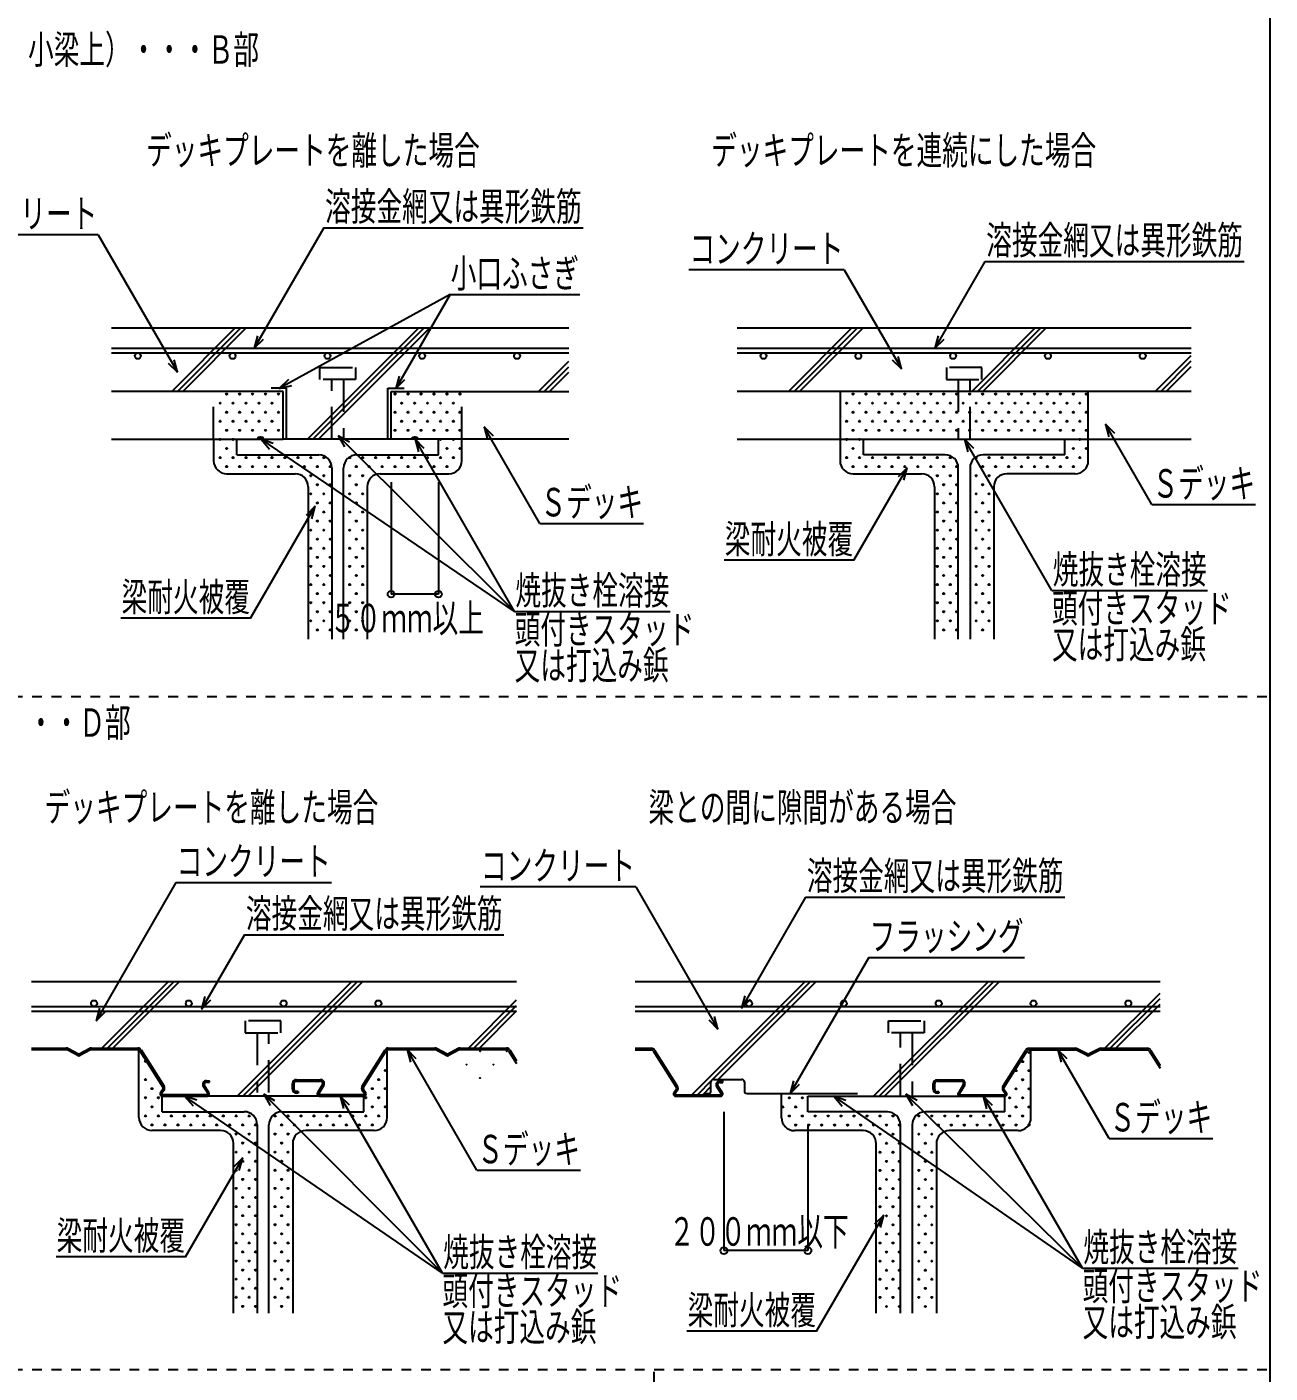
# Model space of a CAD drawing. Extents: x 4 to 588, y 3 to 416.
# Drawn here: x 344.6 to 440.5, y 179.6 to 283.4 of the extents above; entities that cross this region are included whole.
import ezdxf
from ezdxf.enums import TextEntityAlignment as Align

# ---------------------------------------------------------------- set-up
doc = ezdxf.new("R2010")
doc.units = 0
doc.header["$LTSCALE"] = 0.5
doc.header["$MEASUREMENT"] = 0
doc.linetypes.add('DASHED', pattern=[7.5, 5, -2.5])
doc.linetypes.add('DOT', pattern=[3, 1.5, -1.5])
doc.layers.add('M2-2-0', color=7, linetype='Continuous')
doc.styles.get("Standard").update_dxf_attribs({"font": 'txt', "width": 0.8, "height": 50, "bigfont": 'EXTFONT'})

msp = doc.modelspace()

# ---------------------------------------------------------------- linework, layer by layer
at = {"layer": 'M2-2-0', "color": 7, "linetype": 'Continuous'}
for p, q in [((440.52, 127.89), (440.52, 387.58)), ((350.09, 267.39), (338.09, 267.39)), ((350.09, 267.39), (356.22, 256.78)), ((367.51, 267.94), (362.14, 258.64)), ((367.51, 267.94), (387.51, 267.94)), ((418.52, 265.34), (414.65, 258.64)), ((418.52, 265.34), (438.52, 265.34)), ((407.66, 264.68), (395.66, 264.68)), ((407.66, 264.68), (412.07, 257.04)), ((377.25, 262.78), (364.07, 255.53)), ((377.25, 262.78), (373.07, 255.53)), ((377.25, 262.78), (387.25, 262.78)), ((351.12, 260.2), (386.41, 260.2)), ((360.68, 260.2), (355.79, 255.31)), ((361.11, 260.2), (356.22, 255.31)), ((361.53, 260.2), (356.64, 255.31)), ((374.83, 260.2), (366.25, 251.61)), ((375.25, 260.2), (366.67, 251.61)), ((375.68, 260.2), (367.09, 251.61)), ((399.4, 260.2), (434.43, 260.2)), ((408.26, 260.2), (403.37, 255.31)), ((408.68, 260.2), (403.79, 255.31)), ((409.11, 260.2), (404.22, 255.31)), ((422.4, 260.2), (417.51, 255.31)), ((422.83, 260.2), (417.94, 255.31)), ((423.25, 260.2), (418.36, 255.31)), ((362.4, 259.6), (362.14, 258.64)), ((362.14, 258.64), (362.85, 259.34)), ((414.91, 259.6), (414.65, 258.64)), ((414.65, 258.64), (415.36, 259.34)), ((351.12, 258.64), (386.41, 258.64)), ((351.12, 258.27), (386.41, 258.27)), ((356.22, 256.78), (355.96, 257.75)), ((384.08, 255.31), (386.41, 257.64)), ((399.4, 258.64), (434.43, 258.64)), ((399.4, 258.27), (434.43, 258.27)), ((411.36, 257.75), (412.07, 257.04)), ((412.07, 257.04), (411.81, 258.01)), ((431.65, 255.31), (434.43, 258.08)), ((432.08, 255.31), (434.43, 257.66)), ((355.51, 257.49), (356.22, 256.78)), ((384.5, 255.31), (386.41, 257.21)), ((384.93, 255.31), (386.41, 256.79)), ((432.5, 255.31), (434.43, 257.23)), ((364.64, 255.56), (363.44, 255.56)), ((364.79, 256.22), (364.07, 255.53)), ((364.07, 255.53), (365.04, 255.77)), ((364.64, 251.61), (364.64, 255.56)), ((372.44, 255.56), (373.72, 255.56)), ((372.44, 251.61), (372.44, 255.56)), ((373.33, 256.49), (373.07, 255.53)), ((373.07, 255.53), (373.77, 256.23)), ((364.38, 255.31), (351.12, 255.31)), ((364.38, 251.61), (364.38, 255.31)), ((372.7, 251.61), (372.7, 255.31)), ((372.7, 255.31), (386.41, 255.31)), ((434.43, 255.31), (399.4, 255.31)), ((407.34, 255.31), (407.34, 249.95)), ((426.49, 249.95), (426.49, 255.31)), ((384.18, 245.12), (379.89, 252.56)), ((380.59, 251.85), (379.89, 252.56)), ((379.89, 252.56), (380.15, 251.6)), ((431.4, 246.57), (427.82, 252.77)), ((428.53, 252.06), (427.82, 252.77)), ((427.82, 252.77), (428.08, 251.81)), ((351.12, 251.61), (364.38, 251.61)), ((359.01, 251.61), (359.01, 249.95)), ((360.81, 250.41), (360.81, 251.61)), ((362.39, 251.67), (362.37, 251.64)), ((362.37, 251.64), (362.37, 251.62)), ((362.4, 251.69), (362.39, 251.67)), ((362.43, 251.72), (362.4, 251.69)), ((362.48, 251.61), (362.4, 251.69)), ((362.46, 251.74), (362.43, 251.72)), ((362.5, 251.75), (362.46, 251.74)), ((362.61, 251.61), (362.48, 251.75)), ((362.54, 251.76), (362.5, 251.75)), ((362.58, 251.77), (362.54, 251.76)), ((362.63, 251.77), (362.58, 251.77)), ((362.74, 251.61), (362.59, 251.77)), ((362.67, 251.77), (362.63, 251.77)), ((362.71, 251.76), (362.67, 251.77)), ((382.23, 238.32), (362.67, 251.61)), ((363.61, 251.29), (362.67, 251.61)), ((362.67, 251.61), (363.32, 250.86)), ((362.75, 251.75), (362.71, 251.76)), ((362.87, 251.61), (362.73, 251.76)), ((362.79, 251.74), (362.75, 251.75)), ((362.82, 251.72), (362.79, 251.74)), ((362.85, 251.69), (362.82, 251.72)), ((362.87, 251.67), (362.85, 251.69)), ((362.88, 251.64), (362.87, 251.67)), ((362.88, 251.62), (362.88, 251.64)), ((372.7, 251.61), (364.38, 251.61)), ((382.23, 238.32), (368.61, 251.88)), ((369.48, 251.38), (368.61, 251.88)), ((368.61, 251.88), (369.11, 251.02)), ((386.41, 251.61), (372.7, 251.61)), ((374.3, 251.67), (374.28, 251.64)), ((374.28, 251.64), (374.28, 251.62)), ((374.29, 251.61), (374.43, 251.76)), ((374.31, 251.69), (374.3, 251.67)), ((374.34, 251.72), (374.31, 251.69)), ((374.37, 251.74), (374.34, 251.72)), ((374.41, 251.75), (374.37, 251.74)), ((374.45, 251.76), (374.41, 251.75)), ((374.42, 251.61), (374.58, 251.77)), ((374.49, 251.77), (374.45, 251.76)), ((374.54, 251.77), (374.49, 251.77)), ((374.58, 251.77), (374.54, 251.77)), ((374.55, 251.61), (374.68, 251.75)), ((382.23, 238.32), (374.55, 251.61)), ((375.26, 250.91), (374.55, 251.61)), ((374.55, 251.61), (374.81, 250.65)), ((374.62, 251.76), (374.58, 251.77)), ((374.66, 251.75), (374.62, 251.76)), ((374.7, 251.74), (374.66, 251.75)), ((374.68, 251.61), (374.76, 251.69)), ((374.73, 251.72), (374.7, 251.74)), ((374.76, 251.69), (374.73, 251.72)), ((374.78, 251.67), (374.76, 251.69)), ((374.79, 251.64), (374.78, 251.67)), ((374.79, 251.62), (374.79, 251.64)), ((376.35, 250.41), (376.35, 251.61)), ((378.16, 249.95), (378.16, 251.61)), ((399.4, 251.61), (434.43, 251.61)), ((409.14, 251.61), (424.69, 251.61)), ((409.14, 250.41), (409.14, 251.61)), ((423.69, 239.93), (416.94, 251.61)), ((417.65, 250.91), (416.94, 251.61)), ((416.94, 251.61), (417.2, 250.65)), ((424.69, 250.41), (424.69, 251.61)), ((360.81, 250.41), (367.12, 250.41)), ((370.04, 250.41), (376.35, 250.41)), ((415.46, 250.41), (409.14, 250.41)), ((424.69, 250.41), (418.37, 250.41)), ((368.12, 249.41), (368.12, 236.18)), ((369.04, 236.18), (369.04, 249.41)), ((408.4, 242.27), (412.52, 249.41)), ((412.52, 249.41), (411.81, 248.71)), ((412.26, 248.45), (412.52, 249.41)), ((416.46, 236.18), (416.46, 249.41)), ((417.37, 249.41), (417.37, 236.18)), ((360.01, 248.95), (365.3, 248.95)), ((371.86, 248.95), (377.16, 248.95)), ((372.7, 248.31), (372.7, 239.66)), ((376.35, 248.31), (376.35, 239.66)), ((408.34, 248.95), (413.63, 248.95)), ((425.49, 248.95), (420.2, 248.95)), ((366.3, 247.95), (366.3, 236.18)), ((370.86, 247.95), (370.86, 236.18)), ((414.63, 247.95), (414.63, 236.18)), ((419.2, 247.95), (419.2, 236.18)), ((361.86, 237.81), (366.85, 246.45)), ((366.85, 246.45), (366.14, 245.74)), ((366.59, 245.48), (366.85, 246.45)), ((431.4, 246.57), (439.4, 246.57)), ((384.18, 245.12), (392.18, 245.12)), ((408.4, 242.27), (398.4, 242.27)), ((376.35, 239.66), (372.7, 239.66)), ((423.69, 239.93), (435.69, 239.93)), ((382.23, 238.32), (394.23, 238.32)), ((361.86, 237.81), (351.86, 237.81)), ((356.1, 217.41), (349.94, 206.73)), ((356.1, 217.41), (368.1, 217.41)), ((391.58, 217.07), (379.58, 217.07)), ((391.58, 217.07), (397.92, 206.1)), ((404.68, 216.29), (399.73, 207.7)), ((404.68, 216.29), (424.68, 216.29)), ((361.4, 213.38), (358.08, 207.64)), ((361.4, 213.38), (381.4, 213.38)), ((409.56, 211.63), (403.5, 201.13)), ((409.56, 211.63), (421.56, 211.63)), ((344.95, 209.78), (382.38, 209.78)), ((350.38, 204.63), (355.53, 209.78)), ((350.81, 204.63), (355.96, 209.78)), ((351.23, 204.63), (356.38, 209.78)), ((369.67, 209.78), (360.82, 200.93)), ((370.1, 209.78), (361.25, 200.93)), ((370.52, 209.78), (361.67, 200.93)), ((391.54, 209.78), (432.03, 209.78)), ((404.65, 209.78), (395.9, 201.03)), ((405.07, 209.78), (397.49, 202.2)), ((405.49, 209.78), (397.94, 202.22)), ((418.79, 209.78), (409.93, 200.92)), ((419.21, 209.78), (410.35, 200.92)), ((419.64, 209.78), (410.78, 200.92)), ((427.77, 204.62), (432.03, 208.88)), ((344.95, 207.85), (382.38, 207.85)), ((358.34, 208.61), (358.08, 207.64)), ((358.08, 207.64), (358.79, 208.35)), ((378.67, 204.63), (382.38, 208.35)), ((379.09, 204.63), (382.38, 207.92)), ((391.54, 207.85), (432.03, 207.85)), ((399.99, 208.67), (399.73, 207.7)), ((399.73, 207.7), (400.44, 208.41)), ((428.19, 204.62), (432.03, 208.45)), ((428.62, 204.62), (432.03, 208.03)), ((344.95, 207.48), (382.38, 207.48)), ((350.2, 207.7), (349.94, 206.73)), ((349.94, 206.73), (350.65, 207.44)), ((379.51, 204.63), (382.38, 207.5)), ((391.54, 207.48), (432.03, 207.48)), ((397.21, 206.81), (397.92, 206.1)), ((397.92, 206.1), (397.66, 207.07)), ((344.95, 204.63), (347.63, 204.63)), ((344.95, 204.51), (347.63, 204.51)), ((348.53, 204.06), (347.71, 204.49)), ((348.58, 204.16), (347.77, 204.59)), ((349.45, 204.59), (348.64, 204.16)), ((349.5, 204.49), (348.69, 204.06)), ((349.58, 204.63), (353.17, 204.63)), ((349.58, 204.51), (353.17, 204.51)), ((353.25, 199.27), (353.25, 204.51)), ((353.32, 204.43), (355.08, 201.62)), ((353.41, 204.49), (355.18, 201.69)), ((370.47, 201.69), (372.24, 204.49)), ((370.57, 201.62), (372.33, 204.43)), ((372.4, 199.27), (372.4, 204.42)), ((372.48, 204.63), (376.07, 204.63)), ((372.48, 204.51), (376.07, 204.51)), ((379.31, 195.2), (373.93, 204.51)), ((374.64, 203.81), (373.93, 204.51)), ((373.93, 204.51), (374.19, 203.55)), ((376.96, 204.06), (376.15, 204.49)), ((377.02, 204.16), (376.2, 204.59)), ((377.88, 204.59), (377.07, 204.16)), ((377.94, 204.49), (377.12, 204.06)), ((378.02, 204.63), (381.61, 204.63)), ((378.02, 204.51), (381.61, 204.51)), ((381.75, 204.43), (382.38, 203.43)), ((381.85, 204.49), (382.38, 203.64)), ((391.54, 204.62), (392.78, 204.62)), ((391.54, 204.5), (392.78, 204.5)), ((392.93, 204.42), (394.69, 201.61)), ((393.03, 204.48), (394.79, 201.67)), ((419.91, 201.67), (421.67, 204.48)), ((420, 201.61), (421.77, 204.42)), ((421.92, 204.62), (425.5, 204.62)), ((421.92, 204.5), (425.5, 204.5)), ((422.07, 199.26), (422.07, 204.5)), ((428.09, 197.66), (424.14, 204.5)), ((424.85, 203.8), (424.14, 204.5)), ((424.14, 204.5), (424.4, 203.54)), ((426.4, 204.05), (425.59, 204.48)), ((426.45, 204.15), (425.64, 204.58)), ((427.32, 204.58), (426.51, 204.15)), ((427.37, 204.48), (426.56, 204.05)), ((427.46, 204.62), (431.04, 204.62)), ((427.46, 204.5), (431.04, 204.5)), ((431.19, 204.42), (432.03, 203.09)), ((431.29, 204.48), (432.03, 203.3)), ((358.55, 201.13), (358.21, 201.66)), ((358.65, 201.2), (358.31, 201.73)), ((358.45, 202.11), (358.68, 202.11)), ((358.45, 201.99), (358.68, 201.99)), ((358.68, 201.99), (358.68, 202.11)), ((365.1, 201.45), (365.1, 201.91)), ((365.21, 201.45), (365.21, 201.91)), ((365.38, 202.19), (367.26, 202.19)), ((365.38, 202.08), (367.26, 202.08)), ((367.41, 201.82), (367.03, 201.19)), ((367.51, 201.76), (367.13, 201.13)), ((397.41, 202.12), (396.33, 201.03)), ((397.38, 201.67), (396.75, 201.03)), ((397.38, 201.33), (397.38, 202.02)), ((397.58, 202.22), (399.76, 202.22)), ((398.16, 201.12), (397.82, 201.65)), ((398.26, 201.18), (397.92, 201.72)), ((398.06, 202.1), (398.29, 202.1)), ((398.06, 201.98), (398.29, 201.98)), ((398.29, 201.98), (398.29, 202.1)), ((399.96, 202.02), (399.96, 201.33)), ((403.76, 202.1), (403.5, 201.13)), ((403.5, 201.13), (404.2, 201.84)), ((414.53, 201.44), (414.53, 201.9)), ((414.65, 201.44), (414.65, 201.9)), ((414.82, 202.18), (416.7, 202.18)), ((414.82, 202.07), (416.7, 202.07)), ((416.85, 201.81), (416.47, 201.18)), ((416.94, 201.75), (416.56, 201.12)), ((355.08, 201.43), (354.91, 201.2)), ((355.17, 201.37), (355.01, 201.14)), ((355.05, 201.05), (358.5, 201.05)), ((355.05, 199.72), (355.05, 200.93)), ((370.6, 200.93), (355.05, 200.93)), ((355.05, 200.93), (358.5, 200.93)), ((376.66, 187.26), (356.77, 200.93)), ((357.71, 200.6), (356.77, 200.93)), ((356.77, 200.93), (357.42, 200.17)), ((376.66, 187.26), (362.87, 201.07)), ((363.73, 200.57), (362.87, 201.07)), ((362.87, 201.07), (363.37, 200.21)), ((365.53, 201.27), (365.38, 201.27)), ((365.53, 201.16), (365.38, 201.16)), ((365.53, 201.27), (365.53, 201.16)), ((367.18, 201.05), (370.6, 201.05)), ((367.18, 200.93), (370.6, 200.93)), ((376.66, 187.26), (368.77, 200.93)), ((369.48, 200.22), (368.77, 200.93)), ((368.77, 200.93), (369.03, 199.96)), ((370.48, 201.37), (370.65, 201.14)), ((370.57, 201.43), (370.74, 201.2)), ((370.6, 199.72), (370.6, 200.93)), ((394.69, 201.42), (394.52, 201.19)), ((394.78, 201.36), (394.62, 201.13)), ((394.66, 201.03), (398.12, 201.03)), ((394.66, 200.92), (398.12, 200.92)), ((396.88, 201.13), (397.18, 201.13)), ((400.16, 201.13), (408.69, 201.13)), ((402.83, 199.26), (402.83, 201.13)), ((404.86, 199.71), (404.86, 200.92)), ((404.86, 200.92), (420.04, 200.92)), ((426.05, 187.64), (406.85, 200.92)), ((407.79, 200.58), (406.85, 200.92)), ((406.85, 200.92), (407.5, 200.16)), ((426.05, 187.64), (412.42, 201.08)), ((413.29, 200.58), (412.42, 201.08)), ((412.42, 201.08), (412.92, 200.21)), ((414.97, 201.26), (414.82, 201.26)), ((414.97, 201.15), (414.82, 201.15)), ((414.97, 201.26), (414.97, 201.15)), ((416.61, 201.03), (420.04, 201.03)), ((416.61, 200.92), (420.04, 200.92)), ((426.05, 187.64), (418.38, 200.92)), ((419.09, 200.21), (418.38, 200.92)), ((418.38, 200.92), (418.64, 199.95)), ((419.92, 201.36), (420.08, 201.13)), ((420.01, 201.42), (420.18, 201.19)), ((420.04, 199.71), (420.04, 200.92)), ((355.05, 199.72), (361.37, 199.72)), ((364.28, 199.72), (370.6, 199.72)), ((398.38, 199.71), (398.38, 189)), ((410.99, 199.71), (404.86, 199.71)), ((420.04, 199.71), (413.9, 199.71)), ((362.37, 198.72), (362.37, 184.18)), ((363.28, 184.18), (363.28, 198.72)), ((404.86, 198.65), (404.86, 189)), ((411.99, 184.18), (411.99, 198.71)), ((412.9, 198.71), (412.9, 184.18)), ((359.54, 198.27), (354.25, 198.27)), ((371.4, 198.27), (366.11, 198.27)), ((409.13, 198.26), (403.83, 198.26)), ((421.07, 198.26), (415.77, 198.26)), ((428.09, 197.66), (436.09, 197.66)), ((360.54, 184.18), (360.54, 197.27)), ((365.11, 197.27), (365.11, 184.18)), ((410.13, 184.18), (410.13, 197.26)), ((414.77, 197.26), (414.77, 184.18)), ((356.85, 188.53), (361.25, 196.15)), ((361.25, 196.15), (360.54, 195.45)), ((360.99, 195.19), (361.25, 196.15)), ((379.31, 195.2), (387.31, 195.2)), ((405.53, 182.78), (410.71, 191.75)), ((410.71, 191.75), (410, 191.04)), ((410.45, 190.78), (410.71, 191.75)), ((356.85, 188.53), (346.85, 188.53)), ((404.86, 189), (398.38, 189)), ((376.66, 187.26), (388.66, 187.26)), ((426.05, 187.64), (438.05, 187.64)), ((405.53, 182.78), (395.53, 182.78))]:
    msp.add_line(p, q, dxfattribs=at)
at = {"layer": 'M2-2-0', "color": 7, "linetype": 'DASHED'}
for p, q in [((367.21, 256.23), (367.21, 257.15)), ((367.21, 257.15), (369.95, 257.15)), ((369.95, 257.15), (369.95, 256.23)), ((418.29, 257.15), (415.54, 257.15)), ((415.54, 257.15), (415.54, 256.23)), ((418.29, 256.23), (418.29, 257.15)), ((369.95, 256.23), (367.21, 256.23)), ((368.12, 251.61), (368.12, 256.23)), ((369.04, 256.23), (369.04, 251.61)), ((415.54, 256.23), (418.29, 256.23)), ((416.46, 256.23), (416.46, 251.61)), ((417.37, 251.61), (417.37, 256.23)), ((359.01, 251.61), (359.01, 255.31)), ((378.16, 251.61), (378.16, 255.31)), ((364.2, 206.73), (361.45, 206.73)), ((361.45, 206.73), (361.45, 205.81)), ((364.2, 205.81), (364.2, 206.73)), ((411.08, 205.81), (411.08, 206.73)), ((411.08, 206.73), (413.82, 206.73)), ((413.82, 206.73), (413.82, 205.81)), ((361.45, 205.81), (364.2, 205.81)), ((362.37, 205.81), (362.37, 201.21)), ((363.28, 201.21), (363.28, 205.81)), ((413.82, 205.81), (411.08, 205.81)), ((411.99, 200.92), (411.99, 205.81)), ((412.9, 205.81), (412.9, 200.92))]:
    msp.add_line(p, q, dxfattribs=at)
at = {"layer": 'M2-2-0', "color": 7, "linetype": 'DOT'}
for p, q in [((295.51, 231.76), (440.52, 231.76)), ((295.51, 179.82), (440.52, 179.82)), ((393.01, 127.89), (393.01, 179.82))]:
    msp.add_line(p, q, dxfattribs=at)
at = {"layer": 'M2-2-0', "color": 7, "linetype": 'Continuous'}
for centre, radius in [((353.16, 258.04), 0.23), ((360.47, 258.04), 0.23), ((367.79, 258.04), 0.23), ((375.1, 258.04), 0.23), ((382.42, 258.04), 0.23), ((401.43, 258.04), 0.23), ((408.75, 258.04), 0.23), ((416.06, 258.04), 0.23), ((423.38, 258.04), 0.23), ((430.69, 258.04), 0.23), ((360.01, 255.1), 0.05), ((361.01, 255.1), 0.05), ((362.01, 255.1), 0.05), ((363.01, 255.1), 0.05), ((364.01, 255.1), 0.05), ((373.01, 255.1), 0.05), ((374.01, 255.1), 0.05), ((375.01, 255.1), 0.05), ((376.01, 255.1), 0.05), ((377.01, 255.1), 0.05), ((378.01, 255.1), 0.05), ((408.34, 255.1), 0.05), ((409.34, 255.1), 0.05), ((410.34, 255.1), 0.05), ((411.34, 255.1), 0.05), ((412.34, 255.1), 0.05), ((413.34, 255.1), 0.05), ((414.34, 255.1), 0.05), ((415.34, 255.1), 0.05), ((416.34, 255.1), 0.05), ((417.34, 255.1), 0.05), ((418.34, 255.1), 0.05), ((419.34, 255.1), 0.05), ((420.34, 255.1), 0.05), ((421.34, 255.1), 0.05), ((422.34, 255.1), 0.05), ((423.34, 255.1), 0.05), ((424.34, 255.1), 0.05), ((425.34, 255.1), 0.05), ((426.34, 255.1), 0.05), ((359.51, 254.4), 0.05), ((360.01, 253.7), 0.05), ((360.51, 254.4), 0.05), ((361.01, 253.7), 0.05), ((361.51, 254.4), 0.05), ((362.01, 253.7), 0.05), ((362.51, 254.4), 0.05), ((363.01, 253.7), 0.05), ((363.51, 254.4), 0.05), ((364.01, 253.7), 0.05), ((373.01, 253.7), 0.05), ((373.51, 254.4), 0.05), ((374.01, 253.7), 0.05), ((374.51, 254.4), 0.05), ((375.01, 253.7), 0.05), ((375.51, 254.4), 0.05), ((376.01, 253.7), 0.05), ((376.51, 254.4), 0.05), ((377.01, 253.7), 0.05), ((377.51, 254.4), 0.05), ((378.01, 253.7), 0.05), ((407.84, 254.4), 0.05), ((408.34, 253.7), 0.05), ((408.84, 254.4), 0.05), ((409.34, 253.7), 0.05), ((409.84, 254.4), 0.05), ((410.34, 253.7), 0.05), ((410.84, 254.4), 0.05), ((411.34, 253.7), 0.05), ((411.84, 254.4), 0.05), ((412.34, 253.7), 0.05), ((412.84, 254.4), 0.05), ((413.34, 253.7), 0.05), ((413.84, 254.4), 0.05), ((414.34, 253.7), 0.05), ((414.84, 254.4), 0.05), ((415.34, 253.7), 0.05), ((415.84, 254.4), 0.05), ((416.34, 253.7), 0.05), ((416.84, 254.4), 0.05), ((417.34, 253.7), 0.05), ((417.84, 254.4), 0.05), ((418.34, 253.7), 0.05), ((418.84, 254.4), 0.05), ((419.34, 253.7), 0.05), ((419.84, 254.4), 0.05), ((420.34, 253.7), 0.05), ((420.84, 254.4), 0.05), ((421.34, 253.7), 0.05), ((421.84, 254.4), 0.05), ((422.34, 253.7), 0.05), ((422.84, 254.4), 0.05), ((423.34, 253.7), 0.05), ((423.84, 254.4), 0.05), ((424.34, 253.7), 0.05), ((424.84, 254.4), 0.05), ((425.34, 253.7), 0.05), ((425.84, 254.4), 0.05), ((426.34, 253.7), 0.05), ((359.51, 253), 0.05), ((360.51, 253), 0.05), ((361.51, 253), 0.05), ((362.51, 253), 0.05), ((363.51, 253), 0.05), ((373.51, 253), 0.05), ((374.51, 253), 0.05), ((375.51, 253), 0.05), ((376.51, 253), 0.05), ((377.51, 253), 0.05), ((407.84, 253), 0.05), ((408.84, 253), 0.05), ((409.84, 253), 0.05), ((410.84, 253), 0.05), ((411.84, 253), 0.05), ((412.84, 253), 0.05), ((413.84, 253), 0.05), ((414.84, 253), 0.05), ((415.84, 253), 0.05), ((416.84, 253), 0.05), ((417.84, 253), 0.05), ((418.84, 253), 0.05), ((419.84, 253), 0.05), ((420.84, 253), 0.05), ((421.84, 253), 0.05), ((422.84, 253), 0.05), ((423.84, 253), 0.05), ((424.84, 253), 0.05), ((425.84, 253), 0.05), ((359.51, 251.6), 0.05), ((360.01, 252.3), 0.05), ((360.51, 251.6), 0.05), ((361.01, 252.3), 0.05), ((362.01, 252.3), 0.05), ((363.01, 252.3), 0.05), ((364.01, 252.3), 0.05), ((373.01, 252.3), 0.05), ((374.01, 252.3), 0.05), ((375.01, 252.3), 0.05), ((376.01, 252.3), 0.05), ((376.51, 251.6), 0.05), ((377.01, 252.3), 0.05), ((377.51, 251.6), 0.05), ((378.01, 252.3), 0.05), ((407.84, 251.6), 0.05), ((408.34, 252.3), 0.05), ((408.84, 251.6), 0.05), ((409.34, 252.3), 0.05), ((410.34, 252.3), 0.05), ((411.34, 252.3), 0.05), ((412.34, 252.3), 0.05), ((413.34, 252.3), 0.05), ((414.34, 252.3), 0.05), ((415.34, 252.3), 0.05), ((416.34, 252.3), 0.05), ((417.34, 252.3), 0.05), ((418.34, 252.3), 0.05), ((419.34, 252.3), 0.05), ((420.34, 252.3), 0.05), ((421.34, 252.3), 0.05), ((422.34, 252.3), 0.05), ((423.34, 252.3), 0.05), ((424.34, 252.3), 0.05), ((425.34, 252.3), 0.05), ((425.84, 251.6), 0.05), ((426.34, 252.3), 0.05), ((360.01, 250.9), 0.05), ((377.01, 250.9), 0.05), ((378.01, 250.9), 0.05), ((408.34, 250.9), 0.05), ((425.34, 250.9), 0.05), ((426.34, 250.9), 0.05), ((359.51, 250.2), 0.05), ((360.01, 249.5), 0.05), ((360.51, 250.2), 0.05), ((361.01, 249.5), 0.05), ((361.51, 250.2), 0.05), ((362.01, 249.5), 0.05), ((362.51, 250.2), 0.05), ((363.01, 249.5), 0.05), ((363.51, 250.2), 0.05), ((364.01, 249.5), 0.05), ((364.51, 250.2), 0.05), ((365.01, 249.5), 0.05), ((365.51, 250.2), 0.05), ((366.01, 249.5), 0.05), ((366.51, 250.2), 0.05), ((367.01, 249.5), 0.05), ((367.51, 250.2), 0.05), ((368.01, 249.5), 0.05), ((369.51, 250.2), 0.05), ((370.01, 249.5), 0.05), ((370.51, 250.2), 0.05), ((371.01, 249.5), 0.05), ((371.51, 250.2), 0.05), ((372.01, 249.5), 0.05), ((372.51, 250.2), 0.05), ((373.01, 249.5), 0.05), ((373.51, 250.2), 0.05), ((374.01, 249.5), 0.05), ((374.51, 250.2), 0.05), ((375.01, 249.5), 0.05), ((375.51, 250.2), 0.05), ((376.01, 249.5), 0.05), ((376.51, 250.2), 0.05), ((377.01, 249.5), 0.05), ((377.51, 250.2), 0.05), ((407.84, 250.2), 0.05), ((408.34, 249.5), 0.05), ((408.84, 250.2), 0.05), ((409.34, 249.5), 0.05), ((409.84, 250.2), 0.05), ((410.34, 249.5), 0.05), ((410.84, 250.2), 0.05), ((411.34, 249.5), 0.05), ((411.84, 250.2), 0.05), ((412.34, 249.5), 0.05), ((412.84, 250.2), 0.05), ((413.34, 249.5), 0.05), ((413.84, 250.2), 0.05), ((414.34, 249.5), 0.05), ((414.84, 250.2), 0.05), ((415.34, 249.5), 0.05), ((415.84, 250.2), 0.05), ((416.34, 249.5), 0.05), ((417.84, 250.2), 0.05), ((418.34, 249.5), 0.05), ((418.84, 250.2), 0.05), ((419.34, 249.5), 0.05), ((419.84, 250.2), 0.05), ((420.34, 249.5), 0.05), ((420.84, 250.2), 0.05), ((421.34, 249.5), 0.05), ((421.84, 250.2), 0.05), ((422.34, 249.5), 0.05), ((422.84, 250.2), 0.05), ((423.34, 249.5), 0.05), ((423.84, 250.2), 0.05), ((424.34, 249.5), 0.05), ((424.84, 250.2), 0.05), ((425.34, 249.5), 0.05), ((425.84, 250.2), 0.05), ((366.51, 248.8), 0.05), ((367.51, 248.8), 0.05), ((369.51, 248.8), 0.05), ((370.51, 248.8), 0.05), ((414.84, 248.8), 0.05), ((415.84, 248.8), 0.05), ((417.84, 248.8), 0.05), ((418.84, 248.8), 0.05), ((366.51, 247.4), 0.05), ((367.01, 248.1), 0.05), ((367.51, 247.4), 0.05), ((368.01, 248.1), 0.05), ((369.51, 247.4), 0.05), ((370.01, 248.1), 0.05), ((370.51, 247.4), 0.05), ((414.84, 247.4), 0.05), ((415.34, 248.1), 0.05), ((415.84, 247.4), 0.05), ((416.34, 248.1), 0.05), ((417.84, 247.4), 0.05), ((418.34, 248.1), 0.05), ((418.84, 247.4), 0.05), ((367.01, 246.7), 0.05), ((368.01, 246.7), 0.05), ((370.01, 246.7), 0.05), ((415.34, 246.7), 0.05), ((416.34, 246.7), 0.05), ((418.34, 246.7), 0.05), ((366.51, 246), 0.05), ((367.01, 245.3), 0.05), ((367.51, 246), 0.05), ((368.01, 245.3), 0.05), ((369.51, 246), 0.05), ((370.01, 245.3), 0.05), ((370.51, 246), 0.05), ((414.84, 246), 0.05), ((415.34, 245.3), 0.05), ((415.84, 246), 0.05), ((416.34, 245.3), 0.05), ((417.84, 246), 0.05), ((418.34, 245.3), 0.05), ((418.84, 246), 0.05), ((366.51, 244.6), 0.05), ((367.51, 244.6), 0.05), ((369.51, 244.6), 0.05), ((370.51, 244.6), 0.05), ((414.84, 244.6), 0.05), ((415.84, 244.6), 0.05), ((417.84, 244.6), 0.05), ((418.84, 244.6), 0.05), ((366.51, 243.2), 0.05), ((367.01, 243.9), 0.05), ((367.51, 243.2), 0.05), ((368.01, 243.9), 0.05), ((369.51, 243.2), 0.05), ((370.01, 243.9), 0.05), ((370.51, 243.2), 0.05), ((414.84, 243.2), 0.05), ((415.34, 243.9), 0.05), ((415.84, 243.2), 0.05), ((416.34, 243.9), 0.05), ((417.84, 243.2), 0.05), ((418.34, 243.9), 0.05), ((418.84, 243.2), 0.05), ((367.01, 242.5), 0.05), ((368.01, 242.5), 0.05), ((370.01, 242.5), 0.05), ((415.34, 242.5), 0.05), ((416.34, 242.5), 0.05), ((418.34, 242.5), 0.05), ((366.51, 241.8), 0.05), ((367.01, 241.1), 0.05), ((367.51, 241.8), 0.05), ((368.01, 241.1), 0.05), ((369.51, 241.8), 0.05), ((370.01, 241.1), 0.05), ((370.51, 241.8), 0.05), ((414.84, 241.8), 0.05), ((415.34, 241.1), 0.05), ((415.84, 241.8), 0.05), ((416.34, 241.1), 0.05), ((417.84, 241.8), 0.05), ((418.34, 241.1), 0.05), ((418.84, 241.8), 0.05), ((366.51, 240.4), 0.05), ((367.51, 240.4), 0.05), ((369.51, 240.4), 0.05), ((370.51, 240.4), 0.05), ((414.84, 240.4), 0.05), ((415.84, 240.4), 0.05), ((417.84, 240.4), 0.05), ((418.84, 240.4), 0.05), ((366.51, 239), 0.05), ((367.01, 239.7), 0.05), ((367.51, 239), 0.05), ((368.01, 239.7), 0.05), ((369.51, 239), 0.05), ((370.01, 239.7), 0.05), ((370.51, 239), 0.05), ((372.7, 239.66), 0.262), ((376.35, 239.66), 0.262), ((414.84, 239), 0.05), ((415.34, 239.7), 0.05), ((415.84, 239), 0.05), ((416.34, 239.7), 0.05), ((417.84, 239), 0.05), ((418.34, 239.7), 0.05), ((418.84, 239), 0.05), ((367.01, 238.3), 0.05), ((368.01, 238.3), 0.05), ((370.01, 238.3), 0.05), ((415.34, 238.3), 0.05), ((416.34, 238.3), 0.05), ((418.34, 238.3), 0.05), ((366.51, 237.6), 0.05), ((367.01, 236.9), 0.05), ((367.51, 237.6), 0.05), ((368.01, 236.9), 0.05), ((369.51, 237.6), 0.05), ((370.01, 236.9), 0.05), ((370.51, 237.6), 0.05), ((414.84, 237.6), 0.05), ((415.34, 236.9), 0.05), ((415.84, 237.6), 0.05), ((416.34, 236.9), 0.05), ((417.84, 237.6), 0.05), ((418.34, 236.9), 0.05), ((418.84, 237.6), 0.05), ((349.78, 208.08), 0.23), ((357.09, 208.08), 0.23), ((364.41, 208.08), 0.23), ((371.72, 208.08), 0.23), ((400.32, 208.08), 0.23), ((407.63, 208.08), 0.23), ((414.95, 208.08), 0.23), ((422.26, 208.08), 0.23), ((429.58, 208.08), 0.23), ((353.75, 203.6), 0.05), ((377.5, 204.39), 0.0103), ((379.56, 204.39), 0.0103), ((381.62, 204.39), 0.0103), ((421.42, 203.59), 0.05), ((421.92, 204.29), 0.05), ((372.25, 202.9), 0.05), ((378.53, 203.36), 0.0103), ((380.59, 203.36), 0.0103), ((420.92, 202.89), 0.05), ((421.92, 202.89), 0.05), ((353.75, 202.2), 0.05), ((354.25, 201.5), 0.05), ((371.25, 201.5), 0.05), ((371.75, 202.2), 0.05), ((372.25, 201.5), 0.05), ((379.56, 202.33), 0.0103), ((420.92, 201.49), 0.05), ((421.42, 202.19), 0.05), ((421.92, 201.49), 0.05), ((353.75, 200.8), 0.05), ((354.75, 200.8), 0.05), ((370.75, 200.8), 0.05), ((371.75, 200.8), 0.05), ((403.42, 200.79), 0.05), ((404.42, 200.79), 0.05), ((420.42, 200.79), 0.05), ((421.42, 200.79), 0.05), ((353.75, 199.4), 0.05), ((354.25, 200.1), 0.05), ((354.75, 199.4), 0.05), ((355.75, 199.4), 0.05), ((356.75, 199.4), 0.05), ((357.75, 199.4), 0.05), ((358.75, 199.4), 0.05), ((359.75, 199.4), 0.05), ((360.75, 199.4), 0.05), ((361.75, 199.4), 0.05), ((363.75, 199.4), 0.05), ((364.75, 199.4), 0.05), ((365.75, 199.4), 0.05), ((366.75, 199.4), 0.05), ((367.75, 199.4), 0.05), ((368.75, 199.4), 0.05), ((369.75, 199.4), 0.05), ((370.75, 199.4), 0.05), ((371.25, 200.1), 0.05), ((371.75, 199.4), 0.05), ((372.25, 200.1), 0.05), ((402.92, 200.09), 0.05), ((403.92, 200.09), 0.05), ((420.92, 200.09), 0.05), ((421.92, 200.09), 0.05), ((354.25, 198.7), 0.05), ((355.25, 198.7), 0.05), ((356.25, 198.7), 0.05), ((357.25, 198.7), 0.05), ((358.25, 198.7), 0.05), ((359.25, 198.7), 0.05), ((360.25, 198.7), 0.05), ((361.25, 198.7), 0.05), ((362.25, 198.7), 0.05), ((364.25, 198.7), 0.05), ((365.25, 198.7), 0.05), ((366.25, 198.7), 0.05), ((367.25, 198.7), 0.05), ((368.25, 198.7), 0.05), ((369.25, 198.7), 0.05), ((370.25, 198.7), 0.05), ((371.25, 198.7), 0.05), ((403.42, 199.39), 0.05), ((403.92, 198.69), 0.05), ((404.42, 199.39), 0.05), ((404.92, 198.69), 0.05), ((405.42, 199.39), 0.05), ((405.92, 198.69), 0.05), ((406.42, 199.39), 0.05), ((406.92, 198.69), 0.05), ((407.42, 199.39), 0.05), ((407.92, 198.69), 0.05), ((408.42, 199.39), 0.05), ((408.92, 198.69), 0.05), ((409.42, 199.39), 0.05), ((409.92, 198.69), 0.05), ((410.42, 199.39), 0.05), ((410.92, 198.69), 0.05), ((411.42, 199.39), 0.05), ((411.92, 198.69), 0.05), ((413.42, 199.39), 0.05), ((413.92, 198.69), 0.05), ((414.42, 199.39), 0.05), ((414.92, 198.69), 0.05), ((415.42, 199.39), 0.05), ((415.92, 198.69), 0.05), ((416.42, 199.39), 0.05), ((416.92, 198.69), 0.05), ((417.42, 199.39), 0.05), ((417.92, 198.69), 0.05), ((418.42, 199.39), 0.05), ((418.92, 198.69), 0.05), ((419.42, 199.39), 0.05), ((419.92, 198.69), 0.05), ((420.42, 199.39), 0.05), ((420.92, 198.69), 0.05), ((421.42, 199.39), 0.05), ((421.92, 198.69), 0.05), ((360.75, 198), 0.05), ((361.75, 198), 0.05), ((363.75, 198), 0.05), ((364.75, 198), 0.05), ((410.42, 197.99), 0.05), ((411.42, 197.99), 0.05), ((413.42, 197.99), 0.05), ((414.42, 197.99), 0.05), ((360.75, 196.6), 0.05), ((361.25, 197.3), 0.05), ((361.75, 196.6), 0.05), ((362.25, 197.3), 0.05), ((363.75, 196.6), 0.05), ((364.25, 197.3), 0.05), ((364.75, 196.6), 0.05), ((410.42, 196.59), 0.05), ((410.92, 197.29), 0.05), ((411.42, 196.59), 0.05), ((411.92, 197.29), 0.05), ((413.42, 196.59), 0.05), ((413.92, 197.29), 0.05), ((414.42, 196.59), 0.05), ((361.25, 195.9), 0.05), ((362.25, 195.9), 0.05), ((364.25, 195.9), 0.05), ((410.92, 195.89), 0.05), ((411.92, 195.89), 0.05), ((413.92, 195.89), 0.05), ((360.75, 195.2), 0.05), ((361.25, 194.5), 0.05), ((361.75, 195.2), 0.05), ((362.25, 194.5), 0.05), ((363.75, 195.2), 0.05), ((364.25, 194.5), 0.05), ((364.75, 195.2), 0.05), ((410.42, 195.19), 0.05), ((410.92, 194.49), 0.05), ((411.42, 195.19), 0.05), ((411.92, 194.49), 0.05), ((413.42, 195.19), 0.05), ((413.92, 194.49), 0.05), ((414.42, 195.19), 0.05), ((360.75, 193.8), 0.05), ((361.75, 193.8), 0.05), ((363.75, 193.8), 0.05), ((364.75, 193.8), 0.05), ((410.42, 193.79), 0.05), ((411.42, 193.79), 0.05), ((413.42, 193.79), 0.05), ((414.42, 193.79), 0.05), ((360.75, 192.4), 0.05), ((361.25, 193.1), 0.05), ((361.75, 192.4), 0.05), ((362.25, 193.1), 0.05), ((363.75, 192.4), 0.05), ((364.25, 193.1), 0.05), ((364.75, 192.4), 0.05), ((410.42, 192.39), 0.05), ((410.92, 193.09), 0.05), ((411.42, 192.39), 0.05), ((411.92, 193.09), 0.05), ((413.42, 192.39), 0.05), ((413.92, 193.09), 0.05), ((414.42, 192.39), 0.05), ((361.25, 191.7), 0.05), ((362.25, 191.7), 0.05), ((364.25, 191.7), 0.05), ((410.92, 191.69), 0.05), ((411.92, 191.69), 0.05), ((413.92, 191.69), 0.05), ((360.75, 191), 0.05), ((361.25, 190.3), 0.05), ((361.75, 191), 0.05), ((362.25, 190.3), 0.05), ((363.75, 191), 0.05), ((364.25, 190.3), 0.05), ((364.75, 191), 0.05), ((410.42, 190.99), 0.05), ((410.92, 190.29), 0.05), ((411.42, 190.99), 0.05), ((411.92, 190.29), 0.05), ((413.42, 190.99), 0.05), ((413.92, 190.29), 0.05), ((414.42, 190.99), 0.05), ((360.75, 189.6), 0.05), ((361.75, 189.6), 0.05), ((363.75, 189.6), 0.05), ((364.75, 189.6), 0.05), ((398.38, 189), 0.262), ((404.86, 189), 0.262), ((410.42, 189.59), 0.05), ((411.42, 189.59), 0.05), ((413.42, 189.59), 0.05), ((414.42, 189.59), 0.05), ((360.75, 188.2), 0.05), ((361.25, 188.9), 0.05), ((361.75, 188.2), 0.05), ((362.25, 188.9), 0.05), ((363.75, 188.2), 0.05), ((364.25, 188.9), 0.05), ((364.75, 188.2), 0.05), ((410.42, 188.19), 0.05), ((410.92, 188.89), 0.05), ((411.42, 188.19), 0.05), ((411.92, 188.89), 0.05), ((413.42, 188.19), 0.05), ((413.92, 188.89), 0.05), ((414.42, 188.19), 0.05), ((361.25, 187.5), 0.05), ((362.25, 187.5), 0.05), ((364.25, 187.5), 0.05), ((410.92, 187.49), 0.05), ((411.92, 187.49), 0.05), ((413.92, 187.49), 0.05), ((360.75, 186.8), 0.05), ((361.25, 186.1), 0.05), ((361.75, 186.8), 0.05), ((362.25, 186.1), 0.05), ((363.75, 186.8), 0.05), ((364.25, 186.1), 0.05), ((364.75, 186.8), 0.05), ((410.42, 186.79), 0.05), ((410.92, 186.09), 0.05), ((411.42, 186.79), 0.05), ((411.92, 186.09), 0.05), ((413.42, 186.79), 0.05), ((413.92, 186.09), 0.05), ((414.42, 186.79), 0.05), ((360.75, 185.4), 0.05), ((361.75, 185.4), 0.05), ((363.75, 185.4), 0.05), ((364.75, 185.4), 0.05), ((410.42, 185.39), 0.05), ((411.42, 185.39), 0.05), ((413.42, 185.39), 0.05), ((414.42, 185.39), 0.05), ((361.25, 184.7), 0.05), ((362.25, 184.7), 0.05), ((364.25, 184.7), 0.05), ((410.92, 184.69), 0.05), ((411.92, 184.69), 0.05), ((413.92, 184.69), 0.05)]:
    msp.add_circle(centre, radius, dxfattribs=at)
for centre, radius, start, end in [((367.12, 249.41), 1, 0, 90), ((370.04, 249.41), 1, 90, 180), ((415.46, 249.41), 1, 0, 90), ((418.37, 249.41), 1, 90, 180), ((360.01, 249.95), 1, 180, 270), ((377.16, 249.95), 1, 270, 360), ((408.34, 249.95), 1, 180, 270), ((425.49, 249.95), 1, 270, 360), ((365.3, 247.95), 1, 0, 90), ((371.86, 247.95), 1, 90, 180), ((413.63, 247.95), 1, 0, 90), ((420.2, 247.95), 1, 90, 180), ((347.63, 204.34), 0.287, 61.6992, 90), ((347.63, 204.34), 0.172, 61.6992, 90), ((348.61, 204.21), 0.172, 241.6992, 298.3008), ((348.61, 204.21), 0.0573, 241.6992, 298.3008), ((349.58, 204.34), 0.287, 90, 118.3008), ((349.58, 204.34), 0.172, 90, 118.3008), ((353.17, 204.34), 0.287, 32.1382, 90), ((353.17, 204.34), 0.172, 32.1382, 90), ((372.48, 204.34), 0.287, 90, 147.8618), ((372.48, 204.34), 0.172, 90, 147.8618), ((376.07, 204.34), 0.287, 61.6992, 90), ((376.07, 204.34), 0.172, 61.6992, 90), ((377.04, 204.21), 0.172, 241.6992, 298.3008), ((377.04, 204.21), 0.0573, 241.6992, 298.3008), ((378.02, 204.34), 0.287, 90, 118.3008), ((378.02, 204.34), 0.172, 90, 118.3008), ((381.61, 204.34), 0.287, 32.1382, 90), ((381.61, 204.34), 0.172, 32.1382, 90), ((392.78, 204.33), 0.287, 32.1382, 90), ((392.78, 204.33), 0.172, 32.1382, 90), ((421.92, 204.33), 0.287, 90, 147.8618), ((421.92, 204.33), 0.172, 90, 147.8618), ((425.5, 204.33), 0.287, 61.6992, 90), ((425.5, 204.33), 0.172, 61.6992, 90), ((426.48, 204.2), 0.172, 241.6992, 298.3008), ((426.48, 204.2), 0.0573, 241.6992, 298.3008), ((427.46, 204.33), 0.287, 90, 118.3008), ((427.46, 204.33), 0.172, 90, 118.3008), ((431.04, 204.33), 0.287, 32.1382, 90), ((431.04, 204.33), 0.172, 32.1382, 90), ((354.94, 201.53), 0.172, 324.3084, 32.1382), ((354.94, 201.53), 0.287, 324.3084, 32.1382), ((358.45, 201.82), 0.287, 90, 212.6131), ((358.45, 201.82), 0.172, 90, 212.6131), ((365.38, 201.91), 0.287, 90, 180), ((365.38, 201.91), 0.172, 90, 180), ((367.26, 201.91), 0.287, 0, 90), ((367.26, 201.91), 0.172, 0, 90), ((367.26, 201.91), 0.172, 328.6621, 360), ((367.26, 201.91), 0.287, 328.6621, 360), ((370.71, 201.53), 0.287, 147.8618, 215.6916), ((370.71, 201.53), 0.172, 147.8618, 215.6916), ((394.55, 201.52), 0.172, 324.3084, 32.1382), ((394.55, 201.52), 0.287, 324.3084, 32.1382), ((397.58, 202.02), 0.2, 90, 180), ((398.06, 201.81), 0.287, 90, 212.6131), ((398.06, 201.81), 0.172, 90, 212.6131), ((399.76, 202.02), 0.2, 0, 90), ((414.82, 201.9), 0.287, 90, 180), ((414.82, 201.9), 0.172, 90, 180), ((416.7, 201.9), 0.287, 0, 90), ((416.7, 201.9), 0.172, 0, 90), ((416.7, 201.9), 0.172, 328.6621, 360), ((416.7, 201.9), 0.287, 328.6621, 360), ((420.15, 201.52), 0.287, 147.8618, 215.6916), ((420.15, 201.52), 0.172, 147.8618, 215.6916), ((355.05, 201.1), 0.172, 144.3084, 180), ((355.05, 201.1), 0.172, 180, 270), ((355.05, 201.1), 0.0573, 144.3084, 180), ((355.05, 201.1), 0.0573, 180, 270), ((358.5, 201.1), 0.172, 270, 360), ((358.5, 201.1), 0.0573, 270, 360), ((358.5, 201.1), 0.0573, 0, 32.6131), ((358.5, 201.1), 0.172, 0, 32.6131), ((365.38, 201.45), 0.287, 180, 270), ((365.38, 201.45), 0.172, 180, 270), ((367.18, 201.1), 0.172, 148.6621, 270), ((367.18, 201.1), 0.0573, 148.6621, 270), ((370.6, 201.1), 0.172, 270, 360), ((370.6, 201.1), 0.0573, 270, 360), ((370.6, 201.1), 0.0573, 0, 35.6916), ((370.6, 201.1), 0.172, 0, 35.6916), ((394.66, 201.09), 0.172, 144.3084, 180), ((394.66, 201.09), 0.172, 180, 270), ((394.66, 201.09), 0.0573, 144.3084, 180), ((394.66, 201.09), 0.0573, 180, 270), ((397.18, 201.33), 0.2, 270, 360), ((398.12, 201.09), 0.172, 270, 360), ((398.12, 201.09), 0.0573, 270, 360), ((398.12, 201.09), 0.0573, 0, 32.6131), ((398.12, 201.09), 0.172, 0, 32.6131), ((400.16, 201.33), 0.2, 180, 270), ((414.82, 201.44), 0.287, 180, 270), ((414.82, 201.44), 0.172, 180, 270), ((416.61, 201.09), 0.172, 148.6621, 270), ((416.61, 201.09), 0.0573, 148.6621, 270), ((420.04, 201.09), 0.172, 270, 360), ((420.04, 201.09), 0.0573, 270, 360), ((420.04, 201.09), 0.0573, 0, 35.6916), ((420.04, 201.09), 0.172, 0, 35.6916), ((361.37, 198.72), 1, 0, 90), ((364.28, 198.72), 1, 90, 180), ((410.99, 198.71), 1, 0, 90), ((413.9, 198.71), 1, 90, 180), ((354.25, 199.27), 1, 180, 270), ((371.4, 199.27), 1, 270, 360), ((403.83, 199.26), 1, 180, 270), ((421.07, 199.26), 1, 270, 360), ((359.54, 197.27), 1, 0, 90), ((366.11, 197.27), 1, 90, 180), ((409.13, 197.26), 1, 0, 90), ((415.77, 197.26), 1, 90, 180)]:
    msp.add_arc(centre, radius, start, end, dxfattribs=at)

# ---------------------------------------------------------------- texts
at = {"layer": 'M2-2-0', "color": 7, "linetype": 'Continuous', "width": 0.72}
for s, p in [('デッキプレート長手方向の納まり（建物内部の大梁、小梁上）・・・Ｂ部', (297.17, 280.35)), ('デッキプレートを離した場合', (353.8, 272.57)), ('デッキプレートを連続にした場合', (397.4, 272.57)), ('デッキプレート幅方向の納まり（建物内部の大梁）・・・Ｄ部', (297.17, 228.41)), ('デッキプレートを離した場合', (345.97, 221.88)), ('梁との間に隙間がある場合', (392.56, 221.88))]:
    msp.add_text(s, height=2.5, dxfattribs=at).set_placement(p)
for s, p in [('コンクリート', (344.09, 267.69)), ('コンクリート', (401.66, 264.98)), ('梁耐火被覆', (403.4, 242.57)), ('梁耐火被覆', (356.86, 238.11)), ('コンクリート', (385.58, 217.37)), ('梁耐火被覆', (351.85, 188.83)), ('梁耐火被覆', (400.53, 183.08))]:
    msp.add_text(s, height=2.5, rotation=360, dxfattribs=at).set_placement(p, align=Align.CENTER)
for s, p in [('溶接金網又は異形鉄筋', (377.51, 268.24)), ('溶接金網又は異形鉄筋', (428.52, 265.64)), ('小口ふさぎ', (382.25, 263.08)), ('Ｓデッキ', (435.4, 246.87)), ('Ｓデッキ', (388.18, 245.42)), ('焼抜き栓溶接', (429.69, 240.23)), ('焼抜き栓溶接', (388.23, 238.62)), ('コンクリート', (362.1, 217.71)), ('溶接金網又は異形鉄筋', (414.68, 216.59)), ('溶接金網又は異形鉄筋', (371.4, 213.68)), ('フラッシング', (415.56, 211.93)), ('Ｓデッキ', (432.09, 197.96)), ('Ｓデッキ', (383.31, 195.5)), ('焼抜き栓溶接', (382.66, 187.56)), ('焼抜き栓溶接', (432.05, 187.94))]:
    msp.add_text(s, height=2.5, dxfattribs=at).set_placement(p, align=Align.CENTER)
for s, p in [('頭付きスタッド', (423.69, 239.73)), ('５０ｍｍ以上', (367.98, 238.98)), ('頭付きスタッド', (382.23, 238.11)), ('又は打込み鋲', (423.69, 236.95)), ('又は打込み鋲', (382.23, 235.34)), ('２００ｍｍ以下', (394.14, 191.64)), ('頭付きスタッド', (376.66, 187.06)), ('頭付きスタッド', (426.05, 187.44)), ('又は打込み鋲', (426.05, 184.66)), ('又は打込み鋲', (376.66, 184.28))]:
    msp.add_text(s, height=2.5, dxfattribs=at).set_placement(p, align=Align.TOP_LEFT)

doc.saveas('drawing.dxf')
